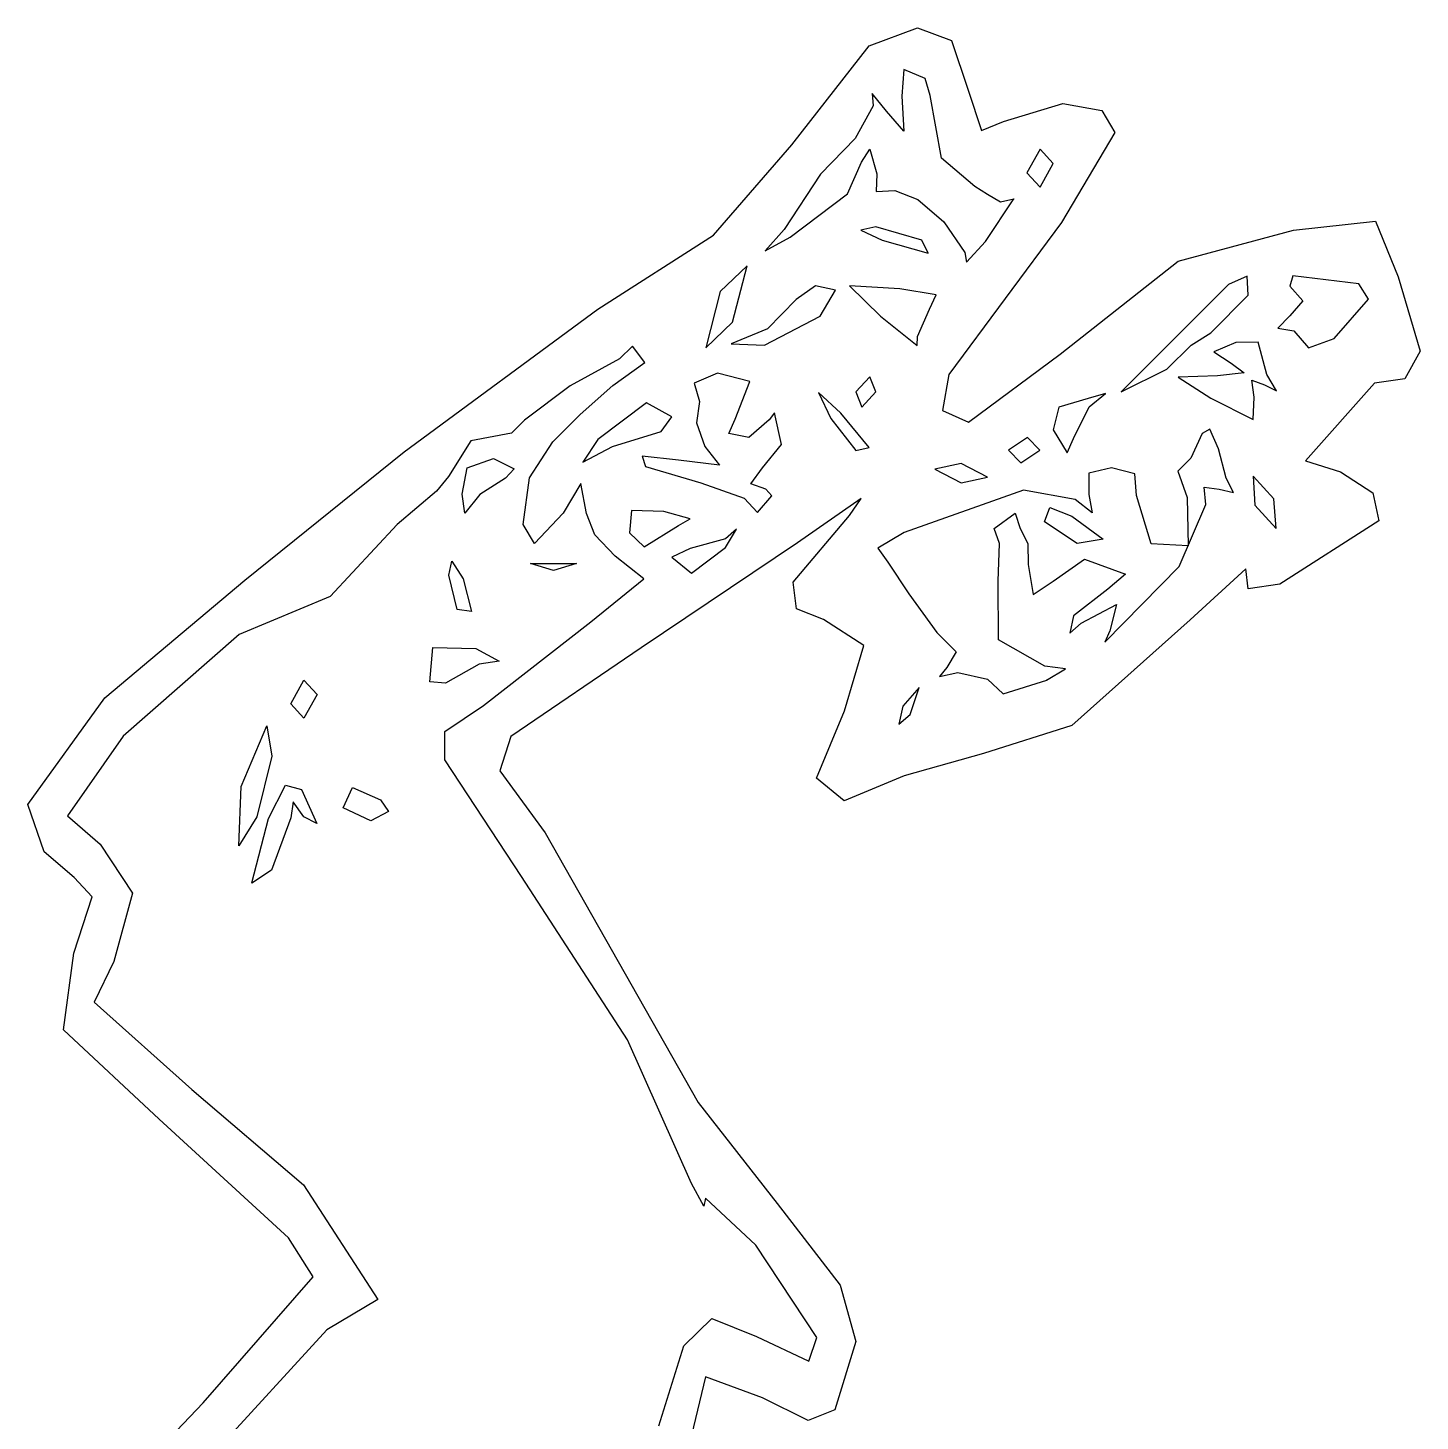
# Model space of a CAD drawing. Extents: x 46 to 171, y 41 to 252.
# Drawn here: x 122.75 to 131.93, y 207.52 to 216.71 of the extents above; entities that cross this region are included whole.
import ezdxf

# ---------------------------------------------------------------- set-up
doc = ezdxf.new("R2010")
doc.units = 0

msp = doc.modelspace()

# ---------------------------------------------------------------- linework, layer by layer
at = {"layer": 'Layer 1'}
for p, q in [((128.299603, 216.588849), (128.618043, 216.706752)), ((128.618043, 216.706752), (128.841644, 216.623931)), ((127.788353, 215.934652), (128.299603, 216.588849)), ((128.841644, 216.623931), (128.950443, 216.294982)), ((128.52634, 216.43189), (128.51504, 216.25745)), ((128.66706, 216.37329), (128.52634, 216.43189)), ((128.70106, 216.25979), (128.66706, 216.37329)), ((128.41264, 216.15742), (128.317754, 216.273611)), ((128.317754, 216.273611), (128.32384, 216.19232)), ((128.51504, 216.25745), (128.52654, 216.026359)), ((128.774849, 215.848063), (128.70106, 216.25979)), ((128.950443, 216.294982), (129.039594, 216.030743)), ((128.32384, 216.19232), (128.20591, 215.97674)), ((128.52654, 216.026359), (128.41264, 216.15742)), ((129.183743, 216.089732), (129.575123, 216.208112)), ((129.575123, 216.208112), (129.83326, 216.160894)), ((129.83326, 216.160894), (129.917994, 216.016761)), ((129.039594, 216.030743), (129.183743, 216.089732)), ((128.20591, 215.97674), (127.97773, 215.7418)), ((129.917994, 216.016761), (129.567123, 215.422862)), ((127.272642, 215.340333), (127.788353, 215.934652)), ((128.24763, 215.82072), (128.30233, 215.90742)), ((128.30233, 215.90742), (128.34953, 215.74531)), ((129.42522, 215.90734), (129.33852, 215.75138)), ((129.51192, 215.81324), (129.42522, 215.90734)), ((128.156605, 215.612733), (128.24763, 215.82072)), ((128.99551, 215.65997), (128.774849, 215.848063)), ((129.42522, 215.65728), (129.51192, 215.81324)), ((129.51192, 215.81324), (129.51192, 215.81324)), ((127.97773, 215.7418), (127.7389, 215.37727)), ((128.34953, 215.74531), (128.343704, 215.628792)), ((129.33852, 215.75138), (129.42522, 215.65728)), ((127.778, 215.32727), (128.156605, 215.612733)), ((128.343704, 215.628792), (128.46732, 215.63502)), ((128.46732, 215.63502), (128.62031, 215.57442)), ((129.07841, 215.60727), (128.99551, 215.65997)), ((129.06488, 215.29755), (129.25177, 215.57855)), ((129.16511, 215.55727), (129.07841, 215.60727)), ((129.25181, 215.57847), (129.16511, 215.55727)), ((129.25177, 215.57855), (129.25181, 215.57847)), ((128.62031, 215.57442), (128.79186, 215.4284)), ((128.34161, 215.39567), (128.242761, 215.373508)), ((128.64501, 215.30717), (128.34161, 215.39567)), ((128.79186, 215.4284), (128.93005, 215.22595)), ((129.567123, 215.422862), (128.824655, 214.421148)), ((131.096853, 215.374032), (131.636793, 215.432232)), ((131.636793, 215.432232), (131.787923, 215.066522)), ((126.508193, 214.853152), (127.272642, 215.340333)), ((127.7389, 215.37727), (127.612376, 215.237434)), ((127.612376, 215.237434), (127.778, 215.32727)), ((128.242761, 215.373508), (128.38491, 215.30717)), ((128.38491, 215.30717), (128.686836, 215.222217)), ((128.686836, 215.222217), (128.64497, 215.30717)), ((128.64497, 215.30717), (128.64501, 215.30717)), ((130.33645, 215.169579), (131.096853, 215.374032)), ((128.93005, 215.22595), (128.939779, 215.162941)), ((128.939779, 215.162941), (129.06488, 215.29755)), ((127.49493, 215.13753), (127.31556, 214.96791)), ((127.397774, 214.765599), (127.49494, 215.13753)), ((127.49494, 215.13753), (127.49493, 215.13753)), ((129.558093, 214.556002), (130.33645, 215.169579)), ((130.792189, 215.068948), (130.66839, 215.01565)), ((130.79796, 214.94415), (130.792189, 215.068948)), ((131.093379, 215.07191), (131.07307, 215.00296)), ((131.5275, 215.01846), (131.093379, 215.07191)), ((131.787923, 215.066522), (131.932293, 214.575451)), ((127.31556, 214.96791), (127.22026, 214.59667)), ((127.9456, 215.00706), (127.81696, 214.91556)), ((128.076769, 214.978541), (127.9456, 215.00706)), ((127.9748, 214.80699), (128.076769, 214.978541)), ((128.49973, 214.98577), (128.16824, 215.00637)), ((128.16824, 215.00637), (128.37289, 214.80664)), ((128.741184, 214.947136), (128.49973, 214.98577)), ((128.69613, 214.85118), (128.741184, 214.947136)), ((130.66839, 215.01565), (129.9605, 214.30623)), ((130.55183, 214.69573), (130.79796, 214.94415)), ((131.07307, 215.00296), (131.158929, 214.906606)), ((131.5925, 214.91856), (131.5275, 215.01846)), ((125.231523, 213.912322), (126.508193, 214.853152)), ((127.81696, 214.91556), (127.62702, 214.72339)), ((128.61753, 214.67205), (128.69613, 214.85118)), ((131.158929, 214.906606), (131.07258, 214.80855)), ((131.36534, 214.65807), (131.59275, 214.91853)), ((131.59275, 214.91853), (131.5925, 214.91856)), ((127.22026, 214.59667), (127.397774, 214.765599)), ((127.60721, 214.61471), (127.97479, 214.80688)), ((127.97479, 214.80688), (127.9748, 214.80699)), ((128.37289, 214.80664), (128.61499, 214.613599)), ((131.07258, 214.80855), (130.994574, 214.727645)), ((127.62702, 214.72339), (127.38809, 214.62271)), ((128.61499, 214.613599), (128.61748, 214.67204)), ((128.61748, 214.67204), (128.61753, 214.67205)), ((130.42225, 214.61573), (130.55183, 214.69573)), ((130.994574, 214.727645), (131.09938, 214.70851)), ((131.09938, 214.70851), (131.19708, 214.59657)), ((131.19708, 214.59657), (131.36534, 214.65807)), ((126.73878, 214.608088), (126.65208, 214.525688)), ((126.81878, 214.501228), (126.73878, 214.608088)), ((127.38809, 214.62271), (127.60721, 214.61471)), ((130.26064, 214.4557), (130.42225, 214.61573)), ((130.71713, 214.63273), (130.572078, 214.570325)), ((130.572078, 214.570325), (130.68693, 214.49649)), ((130.86494, 214.63373), (130.71713, 214.63273)), ((130.92134, 214.42123), (130.86494, 214.63373)), ((131.932293, 214.575451), (131.830723, 214.392262)), ((126.65208, 214.525688), (126.32699, 214.346768)), ((126.60874, 214.349068), (126.81878, 214.501228)), ((128.954633, 214.107372), (129.558093, 214.556002)), ((130.68693, 214.49649), (130.772541, 214.433403)), ((127.29936, 214.43079), (127.144576, 214.36454)), ((127.511339, 214.374931), (127.29936, 214.43079)), ((128.30344, 214.40626), (128.21164, 214.30623)), ((128.34164, 214.30623), (128.30344, 214.40626)), ((128.824655, 214.421148), (128.783226, 214.183929)), ((129.9605, 214.30623), (130.26064, 214.45566)), ((130.26064, 214.45566), (130.26064, 214.4557)), ((130.59563, 214.41179), (130.33556, 214.40379)), ((130.33556, 214.40379), (130.55229, 214.26502)), ((130.772541, 214.433403), (130.59563, 214.41179)), ((130.83814, 214.27263), (130.821815, 214.383935)), ((130.821815, 214.383935), (130.90584, 214.35343)), ((130.984653, 214.313717), (130.92134, 214.42123)), ((131.830723, 214.392262), (131.631993, 214.365462)), ((126.32699, 214.346768), (126.02629, 214.119678)), ((126.39202, 214.158758), (126.60874, 214.349068)), ((127.144576, 214.36454), (127.17994, 214.24459)), ((127.41398, 214.12663), (127.511339, 214.374931)), ((128.11255, 214.16571), (127.965492, 214.303762)), ((127.965492, 214.303762), (128.04675, 214.13121)), ((128.21164, 214.30623), (128.24984, 214.20619)), ((128.24984, 214.20619), (128.34164, 214.30623)), ((128.34164, 214.30623), (128.34164, 214.30623)), ((129.856298, 214.296325), (129.74342, 214.26384)), ((129.74842, 214.20764), (129.856298, 214.296325)), ((130.90584, 214.35343), (130.984653, 214.313717)), ((131.631993, 214.365462), (131.177073, 213.852972)), ((126.82903, 214.235606), (126.51008, 213.99264)), ((126.9978, 214.14138), (126.82903, 214.235606)), ((127.17994, 214.24459), (127.16014, 214.10344)), ((129.54837, 214.20624), (129.51207, 214.05619)), ((129.74342, 214.26384), (129.54837, 214.20624)), ((129.64517, 214.00002), (129.74842, 214.20764)), ((130.55229, 214.26502), (130.830179, 214.12502)), ((130.830179, 214.12502), (130.83824, 214.27302)), ((130.83824, 214.27302), (130.83814, 214.27263)), ((126.02629, 214.119678), (125.93959, 214.034978)), ((126.21211, 213.976928), (126.39202, 214.158758)), ((126.9266, 214.04558), (126.9978, 214.14138)), ((127.372415, 214.03157), (127.41398, 214.12663)), ((127.63976, 214.12208), (127.50578, 214.00659)), ((127.67416, 214.16888), (127.63976, 214.12208)), ((127.720676, 213.959259), (127.67416, 214.16888)), ((128.04675, 214.13121), (128.210686, 213.9214)), ((128.29821, 213.94062), (128.11255, 214.16571)), ((128.783226, 214.183929), (128.954633, 214.107372)), ((125.93959, 214.034978), (125.672006, 213.983264)), ((126.60658, 213.94754), (126.92654, 214.04564)), ((126.92654, 214.04564), (126.9266, 214.04558)), ((127.16014, 214.10344), (127.21454, 213.94614)), ((127.50578, 214.00659), (127.372415, 214.03157)), ((129.51207, 214.05619), (129.60387, 213.90614)), ((130.49529, 214.03259), (130.41999, 213.86934)), ((130.54489, 214.06209), (130.49529, 214.03259)), ((130.60239, 213.93079), (130.54489, 214.06209)), ((125.672006, 213.983264), (125.52512, 213.748348)), ((126.05825, 213.740178), (126.21211, 213.976928)), ((126.51008, 213.99264), (126.410993, 213.844015)), ((126.410993, 213.844015), (126.60658, 213.94754)), ((127.21454, 213.94614), (127.31063, 213.824542)), ((127.59536, 213.80651), (127.720676, 213.959259)), ((128.210686, 213.9214), (128.29825, 213.94064)), ((128.29825, 213.94064), (128.29821, 213.94062)), ((129.34351, 214.00662), (129.21729, 213.92322)), ((129.21729, 213.92322), (129.29889, 213.83982)), ((129.29889, 213.83982), (129.42511, 213.92322)), ((129.42511, 213.92322), (129.34351, 214.00662)), ((129.42511, 213.92322), (129.42511, 213.92322)), ((129.60387, 213.90614), (129.64537, 214.00004)), ((129.64537, 214.00004), (129.64517, 214.00002)), ((130.65219, 213.73845), (130.60239, 213.93079)), ((124.180383, 213.064752), (125.231523, 213.912322)), ((125.647026, 213.80663), (125.820396, 213.86733)), ((125.820396, 213.86733), (125.957526, 213.80063)), ((127.04117, 213.85674), (126.80066, 213.883465)), ((126.80066, 213.883465), (126.82445, 213.81554)), ((127.31063, 213.824542), (127.04117, 213.85674)), ((128.90498, 213.83552), (128.7316, 213.79722)), ((129.07836, 213.74482), (128.90498, 213.83552)), ((130.41999, 213.86934), (130.33394, 213.784244)), ((131.177073, 213.852972), (131.406893, 213.780772)), ((125.52512, 213.748348), (125.44542, 213.652748)), ((125.613526, 213.63156), (125.647026, 213.80663)), ((125.957526, 213.80063), (125.901126, 213.73833)), ((126.01635, 213.432678), (126.05825, 213.740178)), ((126.82445, 213.81554), (127.18775, 213.70801)), ((127.51796, 213.70057), (127.59536, 213.80651)), ((128.7316, 213.79722), (128.90498, 213.70652)), ((128.90498, 213.70652), (129.07836, 213.74482)), ((129.07836, 213.74482), (129.07836, 213.74482)), ((129.89734, 213.80657), (129.74628, 213.770025)), ((129.74628, 213.770025), (129.74831, 213.63151)), ((130.050166, 213.767412), (129.89734, 213.80657)), ((130.06197, 213.62453), (130.050166, 213.767412)), ((130.33394, 213.784244), (130.39669, 213.61127)), ((130.701265, 213.642575), (130.65219, 213.73845)), ((130.9678, 213.60197), (130.830784, 213.752254)), ((130.830784, 213.752254), (130.84199, 213.56077)), ((131.406893, 213.780772), (131.619995, 213.642129)), ((125.44542, 213.652748), (125.18629, 213.433568)), ((125.901126, 213.73833), (125.730506, 213.62996)), ((126.396346, 213.703046), (126.28025, 213.507708)), ((126.43496, 213.504708), (126.396346, 213.703046)), ((127.18775, 213.70801), (127.47461, 213.60645)), ((127.61804, 213.66607), (127.51796, 213.70057)), ((127.65624, 213.62197), (127.61804, 213.66607)), ((129.315915, 213.659936), (128.5295, 213.37889)), ((129.65611, 213.59641), (129.315915, 213.659936)), ((130.51849, 213.56432), (130.507215, 213.678836)), ((130.507215, 213.678836), (130.60709, 213.66535)), ((130.60709, 213.66535), (130.701265, 213.642575)), ((125.613566, 213.63196), (125.613526, 213.63156)), ((125.632432, 213.506888), (125.613566, 213.63196)), ((125.730506, 213.62996), (125.632432, 213.506888)), ((127.47461, 213.60645), (127.562952, 213.512639)), ((127.562952, 213.512639), (127.65626, 213.62195)), ((127.65626, 213.62195), (127.65624, 213.62197)), ((128.245043, 213.604182), (127.826683, 213.312012)), ((128.168143, 213.491712), (128.245043, 213.604182)), ((129.770347, 213.50971), (129.65611, 213.59641)), ((129.74831, 213.63151), (129.770347, 213.50971)), ((130.158402, 213.305309), (130.06197, 213.62453)), ((130.342688, 213.155546), (130.51849, 213.56432)), ((130.39669, 213.61127), (130.40269, 213.29313)), ((130.84199, 213.56077), (130.98347, 213.4064)), ((130.96777, 213.60192), (130.9678, 213.60197)), ((130.98347, 213.4064), (130.96777, 213.60192)), ((131.619995, 213.642129), (131.659383, 213.456252)), ((126.28025, 213.507708), (126.09165, 213.307638)), ((126.48906, 213.364728), (126.43496, 213.504708)), ((126.731664, 213.525149), (126.71898, 213.37859)), ((126.94534, 213.5178), (126.731664, 213.525149)), ((127.117436, 213.469525), (126.94534, 213.5178)), ((127.04114, 213.4256), (127.117436, 213.469525)), ((127.79809, 213.051801), (128.168143, 213.491712)), ((129.122, 213.4064), (129.26226, 213.50643)), ((129.26226, 213.50643), (129.29536, 213.4064)), ((129.45395, 213.45102), (129.490625, 213.544315)), ((129.490625, 213.544315), (129.63455, 213.48752)), ((129.63455, 213.48752), (129.842448, 213.3365)), ((125.18629, 213.433568), (124.74302, 212.958838)), ((126.09165, 213.307638), (126.01635, 213.432678)), ((126.71898, 213.37859), (126.81478, 213.28639)), ((126.81478, 213.28639), (127.04114, 213.4256)), ((127.04114, 213.4256), (127.04114, 213.4256)), ((127.35144, 213.28136), (127.422773, 213.401104)), ((127.422773, 213.401104), (127.3515, 213.33916)), ((128.5295, 213.37889), (128.356174, 213.27743)), ((129.1584, 213.30636), (129.122, 213.4064)), ((129.29536, 213.4064), (129.34426, 213.30636)), ((129.67065, 213.30641), (129.45393, 213.45106)), ((129.45393, 213.45106), (129.45395, 213.45102)), ((131.659383, 213.456252), (131.006799, 213.038629)), ((126.6231, 213.224268), (126.48906, 213.364728)), ((127.826683, 213.312012), (126.794423, 212.620022)), ((127.3515, 213.33916), (127.11728, 213.27486)), ((127.126693, 213.111739), (127.35144, 213.28136)), ((127.35144, 213.28136), (127.35144, 213.28136)), ((129.1504, 213.05924), (129.1584, 213.30636)), ((129.34426, 213.30636), (129.34726, 213.16799)), ((129.842448, 213.3365), (129.67065, 213.30641)), ((130.40269, 213.29313), (130.158402, 213.305309)), ((125.526786, 213.09807), (125.546524, 213.190985)), ((125.546524, 213.190985), (125.621386, 213.07387)), ((126.81231, 213.073658), (126.6231, 213.224268)), ((127.11728, 213.27486), (126.99781, 213.21706)), ((126.99781, 213.21706), (127.126693, 213.111739)), ((128.356174, 213.27743), (128.42113, 213.18545)), ((129.5122, 213.05936), (129.718705, 213.205026)), ((129.718705, 213.205026), (129.98899, 213.10626)), ((125.581886, 212.873), (125.526786, 213.09807)), ((126.065896, 213.17537), (126.369306, 213.17537)), ((126.217606, 213.12957), (126.065896, 213.17537)), ((126.065896, 213.17537), (126.065896, 213.17537)), ((126.369306, 213.17537), (126.217606, 213.12957)), ((128.42113, 213.18545), (128.55908, 212.97535)), ((129.34726, 213.16799), (129.37996, 212.97106)), ((129.85373, 212.65615), (130.342688, 213.155546)), ((129.98899, 213.10626), (129.87335, 213.00623)), ((130.783613, 213.140532), (130.415733, 212.803692)), ((130.797353, 213.008716), (130.783613, 213.140532)), ((123.256828, 212.290549), (124.180383, 213.064752)), ((125.621386, 213.07387), (125.676299, 212.858194)), ((126.46356, 212.791648), (126.81231, 213.073658)), ((127.819722, 212.877365), (127.79809, 213.051801)), ((129.152255, 212.671557), (129.1504, 213.05924)), ((129.37996, 212.97106), (129.5122, 213.05936)), ((129.87335, 213.00623), (129.64637, 212.83117)), ((131.006799, 213.038629), (130.797353, 213.008716)), ((124.74302, 212.958838), (124.144549, 212.707268)), ((128.55908, 212.97535), (128.74519, 212.72021)), ((125.581886, 212.87297), (125.581886, 212.873)), ((125.676299, 212.858194), (125.581886, 212.87297)), ((127.997483, 212.806942), (127.819722, 212.877365)), ((129.64637, 212.83117), (129.621895, 212.715926)), ((129.69777, 212.78117), (129.92923, 212.90621)), ((129.92923, 212.90621), (129.88613, 212.73115)), ((125.7558, 212.240038), (126.46356, 212.791648)), ((128.263107, 212.634987), (127.997483, 212.806942)), ((129.621895, 212.715926), (129.69777, 212.78117)), ((130.415733, 212.803692), (129.635683, 212.108346)), ((129.88613, 212.73115), (129.85373, 212.65615)), ((124.144549, 212.707268), (123.37963, 212.036598)), ((128.74519, 212.72021), (128.871808, 212.593356)), ((129.45735, 212.49905), (129.152255, 212.671557)), ((125.400156, 212.3948), (125.421934, 212.622885)), ((125.421934, 212.622885), (125.704456, 212.61562)), ((125.704456, 212.61562), (125.857475, 212.531785)), ((126.794423, 212.620022), (125.936033, 212.034482)), ((128.136473, 212.203562), (128.263107, 212.634987)), ((128.871808, 212.593356), (128.81019, 212.48952)), ((125.726356, 212.51254), (125.503826, 212.38608)), ((125.857475, 212.531785), (125.726356, 212.51254)), ((128.81019, 212.48952), (128.761865, 212.429757)), ((128.761865, 212.429757), (128.88409, 212.45632)), ((128.88409, 212.45632), (129.07914, 212.41292)), ((129.593786, 212.481462), (129.45735, 212.49905)), ((129.46845, 212.40605), (129.593786, 212.481462)), ((124.483856, 212.2502), (124.570556, 212.40617)), ((124.570556, 212.40617), (124.657256, 212.31207)), ((125.503826, 212.38608), (125.400136, 212.39508)), ((125.400136, 212.39508), (125.400156, 212.3948)), ((129.07914, 212.41292), (129.182855, 212.317354)), ((129.182855, 212.317354), (129.46924, 212.40592)), ((129.46924, 212.40592), (129.46845, 212.40605)), ((122.750033, 211.586532), (123.256828, 212.290549)), ((124.657256, 212.31207), (124.570556, 212.15612)), ((128.62817, 212.35875), (128.52045, 212.23537)), ((128.56895, 212.17937), (128.62815, 212.35875)), ((128.62815, 212.35875), (128.62817, 212.35875)), ((124.570556, 212.15612), (124.483856, 212.25022)), ((124.483856, 212.25022), (124.483856, 212.2502)), ((125.50064, 212.068438), (125.7558, 212.240038)), ((127.951423, 211.760622), (128.136473, 212.203562)), ((128.52045, 212.23537), (128.494975, 212.117134)), ((128.494975, 212.117134), (128.56895, 212.17937)), ((124.156846, 211.706), (124.326846, 212.10614)), ((124.326846, 212.10614), (124.359646, 211.90607)), ((129.635683, 212.108346), (129.052103, 211.922542)), ((123.37963, 212.036598), (123.0112, 211.511188)), ((125.49966, 211.882008), (125.50064, 212.068438)), ((125.936033, 212.034482), (125.862237, 211.809349)), ((124.359646, 211.90607), (124.261246, 211.50593)), ((129.052103, 211.922542), (128.528663, 211.776122)), ((126.00506, 211.111918), (125.49966, 211.882008)), ((125.862237, 211.809349), (126.162803, 211.400992)), ((128.13457, 211.611689), (127.951423, 211.760622)), ((128.528663, 211.776122), (128.13457, 211.611689)), ((124.14092, 211.31321), (124.156816, 211.706)), ((124.156816, 211.706), (124.156846, 211.706)), ((124.337106, 211.49377), (124.448305, 211.714534)), ((124.448305, 211.714534), (124.553826, 211.68533)), ((124.553826, 211.68533), (124.655926, 211.46093)), ((124.830596, 211.56531), (124.890299, 211.69786)), ((124.890299, 211.69786), (125.076316, 211.61831)), ((122.857337, 211.274456), (122.750033, 211.586532)), ((124.500563, 211.603929), (124.485126, 211.49993)), ((124.570526, 211.50593), (124.500563, 211.603929)), ((124.830606, 211.56536), (124.830596, 211.56531)), ((125.011316, 211.47916), (124.830606, 211.56536)), ((125.128341, 211.540166), (125.011316, 211.47916)), ((125.076316, 211.61831), (125.128341, 211.540166)), ((123.0112, 211.511188), (123.22792, 211.325068)), ((124.261246, 211.50593), (124.14092, 211.31321)), ((124.226576, 211.06931), (124.337106, 211.49377)), ((124.485126, 211.49993), (124.356987, 211.152923)), ((124.655926, 211.46093), (124.570526, 211.50593)), ((126.162803, 211.400992), (127.171193, 209.622332)), ((123.056493, 211.106312), (122.857337, 211.274456)), ((123.22792, 211.325068), (123.440387, 211.002487)), ((123.174719, 210.977794), (123.056493, 211.106312)), ((124.356987, 211.152923), (124.226486, 211.06918)), ((126.705145, 210.035348), (126.00506, 211.111918)), ((123.440387, 211.002487), (123.31732, 210.550718)), ((124.226486, 211.06918), (124.226576, 211.06931)), ((123.053493, 210.606142), (123.174719, 210.977794)), ((122.986074, 210.101312), (123.053493, 210.606142)), ((123.31732, 210.550718), (123.18729, 210.284558)), ((123.18729, 210.284558), (123.83213, 209.708308)), ((123.615413, 209.513082), (122.986074, 210.101312)), ((127.12635, 209.089158), (126.705145, 210.035348)), ((123.83213, 209.708308), (124.56767, 209.080038)), ((127.171193, 209.622332), (127.691313, 208.955582)), ((124.469963, 208.730012), (123.615413, 209.513082)), ((124.56767, 209.080038), (125.05766, 208.323378)), ((127.20775, 208.939108), (127.12635, 209.089158)), ((127.21915, 208.990508), (127.20775, 208.939108)), ((127.552, 208.682538), (127.21915, 208.990508)), ((127.691313, 208.955582), (128.107878, 208.416982)), ((124.632573, 208.472422), (124.469963, 208.730012)), ((127.95243, 208.072578), (127.552, 208.682538)), ((123.906393, 207.641952), (124.632573, 208.472422)), ((128.107878, 208.416982), (128.211453, 208.045632)), ((125.05766, 208.323378), (124.722001, 208.123513)), ((127.07674, 208.017478), (127.260895, 208.198958)), ((127.260895, 208.198958), (127.55647, 208.078578)), ((124.722001, 208.123513), (123.86576, 207.190748)), ((127.55647, 208.078578), (127.899609, 207.918018)), ((127.899609, 207.918018), (127.95243, 208.072578)), ((128.211453, 208.045632), (128.071873, 207.595972)), ((126.91217, 207.491298), (127.07674, 208.017478)), ((127.218513, 207.812652), (127.082773, 207.246122)), ((127.595583, 207.675172), (127.218513, 207.812652)), ((123.27109, 206.979778), (123.906393, 207.641952)), ((127.896345, 207.525502), (127.595583, 207.675172)), ((128.071873, 207.595972), (127.896345, 207.525502))]:
    msp.add_line(p, q, dxfattribs=at)

doc.saveas('drawing.dxf')
